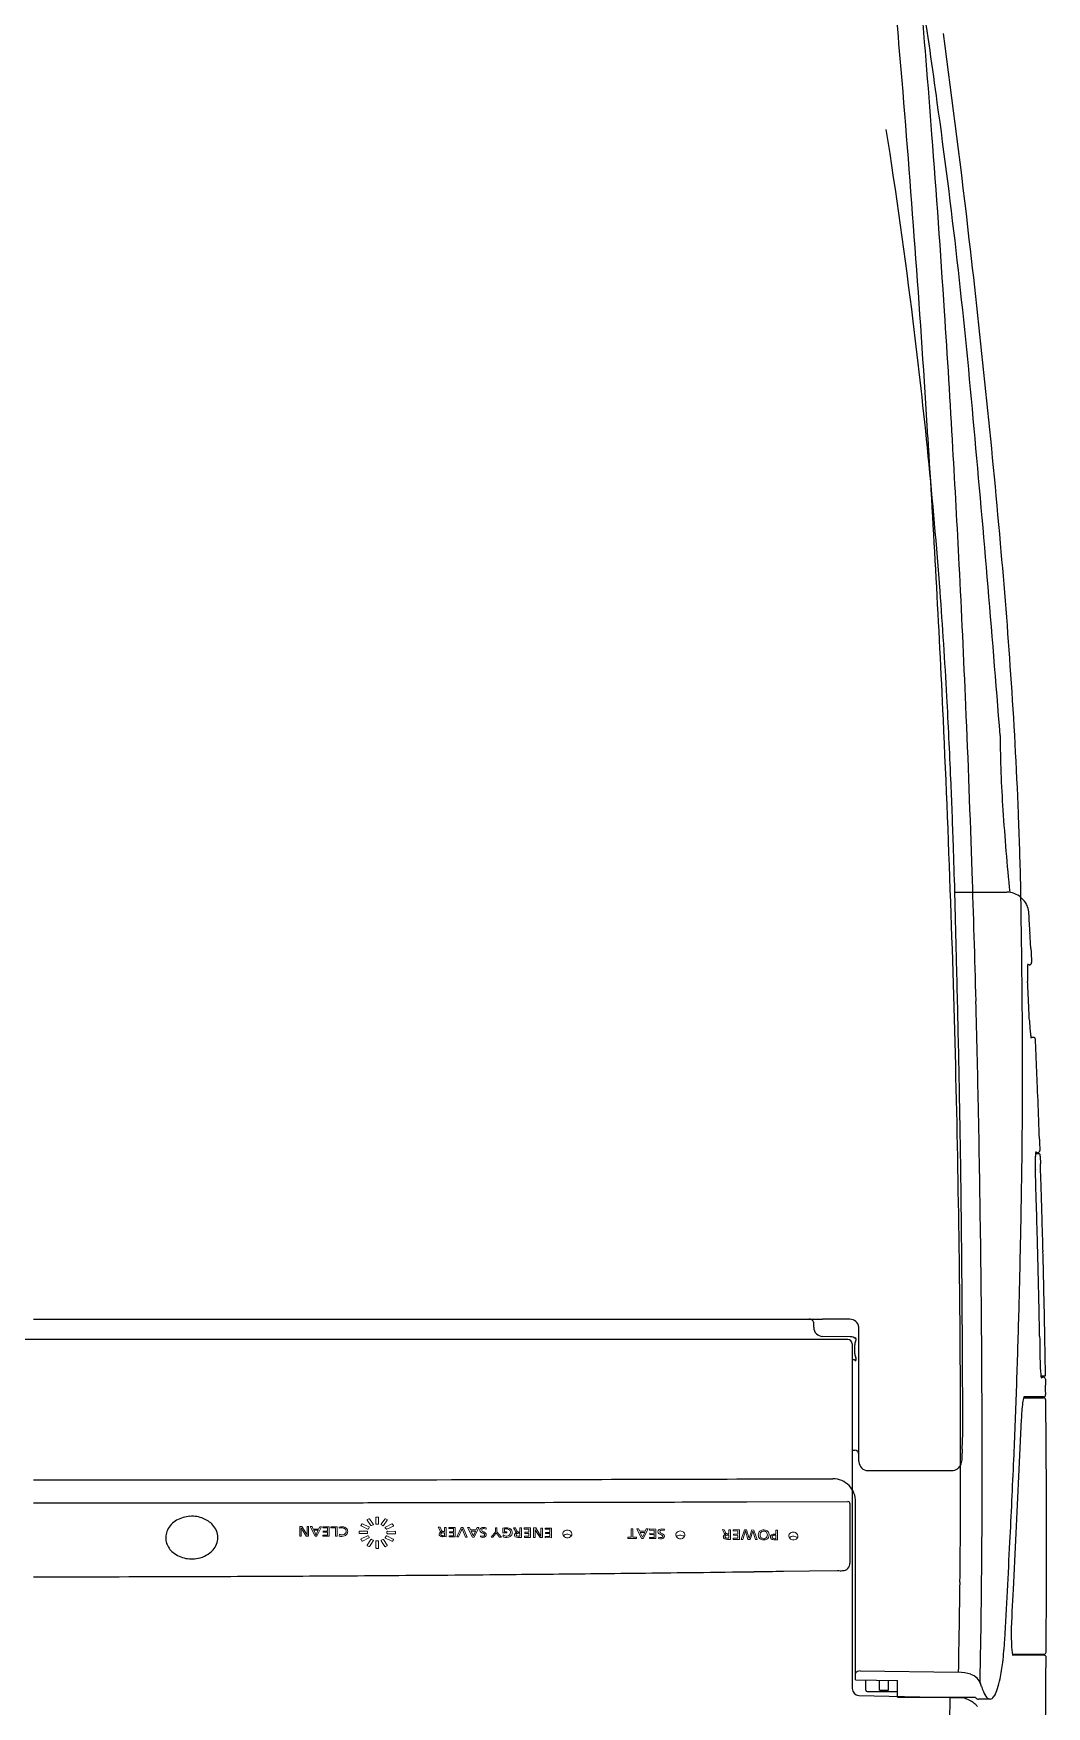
# Model space of a CAD drawing. Header units: centimetres. Extents: x -2363 to 10982, y -15317 to 6533.
# Drawn here: x -511.98 to -489.58, y -1963.13 to -1926.14 of the extents above; entities that cross this region are included whole.
import ezdxf

# ---------------------------------------------------------------- set-up
doc = ezdxf.new("R2010")
doc.units = ezdxf.units.CM
doc.header["$MEASUREMENT"] = 0
doc.layers.add('01_Toilets_Details', color=8, linetype='Continuous')

msp = doc.modelspace()

# ---------------------------------------------------------------- linework, layer by layer
at = {"layer": '01_Toilets_Details'}
for p, q in [((-491.611, -1945.118), (-490.464, -1945.118)), ((-489.964, -1946.731), (-490.002, -1946.731)), ((-489.879, -1948.331), (-489.925, -1948.331)), ((-489.827, -1950.901), (-489.75, -1950.901)), ((-489.782, -1950.881), (-489.825, -1950.881)), ((-489.731, -1950.829), (-489.732, -1950.829)), ((-489.827, -1951.382), (-489.831, -1951.263)), ((-489.726, -1950.957), (-489.72, -1951.125)), ((-489.823, -1951.509), (-489.827, -1951.382)), ((-489.819, -1951.658), (-489.823, -1951.509)), ((-511.98, -1954.559), (-494.752, -1954.559)), ((-493.93, -1954.564), (-494.537, -1954.564)), ((-494.73, -1954.742), (-494.73, -1954.659)), ((-493.928, -1954.949), (-494.532, -1954.943)), ((-493.73, -1954.875), (-493.735, -1954.735)), ((-493.73, -1956.133), (-493.73, -1954.875)), ((-493.98, -1955.009), (-529.981, -1955.009)), ((-493.88, -1955.109), (-493.88, -1956.733)), ((-493.825, -1955.328), (-493.825, -1955.129)), ((-493.829, -1955.46), (-493.88, -1955.46)), ((-489.63, -1955.821), (-489.706, -1955.821)), ((-489.703, -1955.841), (-489.658, -1955.841)), ((-489.608, -1955.89), (-489.608, -1955.89)), ((-493.73, -1957.709), (-493.73, -1956.133)), ((-490.091, -1956.301), (-489.652, -1956.301)), ((-489.653, -1956.281), (-490.085, -1956.281)), ((-489.603, -1956.231), (-489.605, -1956.129)), ((-493.88, -1956.733), (-493.88, -1957.373)), ((-490.143, -1956.779), (-490.196, -1957.888)), ((-493.88, -1957.373), (-493.88, -1958.044)), ((-493.88, -1957.458), (-493.83, -1957.458)), ((-491.447, -1957.617), (-491.45, -1957.524)), ((-493.53, -1957.909), (-491.669, -1957.909)), ((-490.196, -1957.888), (-490.272, -1959.45)), ((-493.88, -1958.044), (-493.88, -1958.329)), ((-511.98, -1958.624), (-505.887, -1958.621)), ((-496.21, -1958.601), (-493.974, -1958.594)), ((-493.929, -1958.637), (-493.929, -1959.954)), ((-493.88, -1958.329), (-493.88, -1962.729)), ((-493.805, -1962.539), (-493.805, -1958.6)), ((-490.272, -1959.45), (-490.324, -1960.537)), ((-495.4, -1960.135), (-494.824, -1960.127)), ((-494.824, -1960.127), (-494.203, -1960.118)), ((-490.342, -1961.971), (-489.642, -1961.971)), ((-489.64, -1961.991), (-490.34, -1961.991)), ((-493.703, -1962.34), (-491.529, -1962.367)), ((-493.805, -1962.539), (-492.88, -1962.549)), ((-493.58, -1962.764), (-493.58, -1962.541)), ((-493.28, -1962.761), (-493.28, -1962.545)), ((-493.08, -1962.761), (-493.08, -1962.547)), ((-492.88, -1962.922), (-492.88, -1962.549)), ((-491.024, -1962.68), (-491.053, -1962.591)), ((-493.734, -1962.879), (-491.712, -1962.925)), ((-493.55, -1962.794), (-492.88, -1962.794)), ((-493.28, -1962.761), (-493.08, -1962.761)), ((-492.88, -1962.922), (-491.159, -1962.922)), ((-491.712, -1963.017), (-491.712, -1962.922)), ((-491.712, -1962.925), (-491.448, -1962.931)), ((-490.832, -1962.961), (-491.086, -1962.961))]:
    msp.add_line(p, q, dxfattribs=at)
at = {"layer": '01_Toilets_Details', "lineweight": 0}
for p, q in [((-504.605, -1959.001), (-504.605, -1958.998)), ((-504.603, -1959.005), (-504.605, -1959.001)), ((-504.522, -1959.122), (-504.603, -1959.005)), ((-504.565, -1958.975), (-504.599, -1958.991)), ((-504.565, -1958.975), (-504.562, -1958.974)), ((-504.468, -1959.096), (-504.549, -1958.979)), ((-504.412, -1959.084), (-504.412, -1958.95)), ((-504.4, -1958.94), (-504.362, -1958.941)), ((-504.362, -1958.941), (-504.358, -1958.941)), ((-504.349, -1958.95), (-504.349, -1959.084)), ((-504.294, -1959.097), (-504.213, -1958.981)), ((-504.24, -1959.123), (-504.159, -1959.007)), ((-504.196, -1958.977), (-504.163, -1958.993)), ((-504.163, -1958.993), (-504.16, -1958.995)), ((-506.047, -1959.148), (-506.094, -1959.148)), ((-506.094, -1959.359), (-506.094, -1959.148)), ((-506.06, -1959.36), (-506.094, -1959.359)), ((-506.061, -1959.179), (-506.062, -1959.179)), ((-506.06, -1959.36), (-506.06, -1959.247)), ((-506.047, -1959.148), (-505.961, -1959.285)), ((-505.952, -1959.36), (-506.035, -1959.226)), ((-505.899, -1959.36), (-505.952, -1959.36)), ((-505.933, -1959.149), (-505.899, -1959.149)), ((-505.933, -1959.275), (-505.933, -1959.149)), ((-505.931, -1959.335), (-505.932, -1959.335)), ((-505.899, -1959.149), (-505.899, -1959.36)), ((-505.821, -1959.149), (-505.861, -1959.149)), ((-505.861, -1959.149), (-505.754, -1959.361)), ((-505.795, -1959.202), (-505.821, -1959.149)), ((-505.676, -1959.203), (-505.795, -1959.202)), ((-505.783, -1959.226), (-505.687, -1959.227)), ((-505.751, -1959.296), (-505.783, -1959.226)), ((-505.718, -1959.361), (-505.754, -1959.361)), ((-505.735, -1959.335), (-505.735, -1959.335)), ((-505.718, -1959.361), (-505.613, -1959.15)), ((-505.718, -1959.296), (-505.687, -1959.227)), ((-505.651, -1959.15), (-505.676, -1959.203)), ((-505.651, -1959.15), (-505.613, -1959.15)), ((-505.584, -1959.176), (-505.584, -1959.15)), ((-505.444, -1959.151), (-505.584, -1959.15)), ((-505.48, -1959.176), (-505.584, -1959.176)), ((-505.581, -1959.362), (-505.581, -1959.336)), ((-505.48, -1959.336), (-505.581, -1959.336)), ((-505.444, -1959.362), (-505.581, -1959.362)), ((-505.574, -1959.272), (-505.574, -1959.246)), ((-505.48, -1959.247), (-505.574, -1959.246)), ((-505.48, -1959.272), (-505.574, -1959.272)), ((-505.48, -1959.247), (-505.48, -1959.176)), ((-505.48, -1959.336), (-505.48, -1959.272)), ((-505.444, -1959.362), (-505.444, -1959.151)), ((-505.404, -1959.151), (-505.265, -1959.152)), ((-505.404, -1959.177), (-505.404, -1959.151)), ((-505.301, -1959.177), (-505.404, -1959.177)), ((-505.301, -1959.363), (-505.301, -1959.177)), ((-505.265, -1959.363), (-505.301, -1959.363)), ((-505.265, -1959.152), (-505.265, -1959.363)), ((-505.219, -1959.185), (-505.221, -1959.157)), ((-505.219, -1959.357), (-505.215, -1959.316)), ((-504.783, -1959.292), (-504.783, -1959.259)), ((-504.771, -1959.248), (-504.609, -1959.249)), ((-504.609, -1959.303), (-504.771, -1959.302)), ((-504.739, -1959.118), (-504.72, -1959.091)), ((-504.734, -1959.132), (-504.738, -1959.13)), ((-504.677, -1959.161), (-504.734, -1959.132)), ((-504.734, -1959.421), (-504.594, -1959.351)), ((-504.564, -1959.154), (-504.703, -1959.087)), ((-504.563, -1959.399), (-504.703, -1959.469)), ((-504.594, -1959.202), (-504.677, -1959.161)), ((-504.597, -1959.26), (-504.597, -1959.293)), ((-504.592, -1959.203), (-504.594, -1959.202)), ((-504.558, -1959.17), (-504.577, -1959.198)), ((-504.577, -1959.355), (-504.558, -1959.384)), ((-504.52, -1959.124), (-504.522, -1959.122)), ((-504.472, -1959.11), (-504.505, -1959.126)), ((-504.47, -1959.108), (-504.472, -1959.11)), ((-504.362, -1959.094), (-504.4, -1959.094)), ((-504.256, -1959.127), (-504.289, -1959.111)), ((-504.254, -1959.128), (-504.256, -1959.127)), ((-504.24, -1959.123), (-504.242, -1959.126)), ((-504.184, -1959.2), (-504.203, -1959.172)), ((-504.203, -1959.386), (-504.184, -1959.357)), ((-504.199, -1959.158), (-504.059, -1959.09)), ((-504.059, -1959.472), (-504.199, -1959.401)), ((-504.086, -1959.165), (-504.168, -1959.204)), ((-504.168, -1959.354), (-504.027, -1959.425)), ((-504.165, -1959.295), (-504.165, -1959.262)), ((-503.991, -1959.253), (-504.153, -1959.252)), ((-503.991, -1959.307), (-504.153, -1959.306)), ((-504.027, -1959.136), (-504.086, -1959.165)), ((-504.059, -1959.09), (-504.055, -1959.089)), ((-504.042, -1959.094), (-504.023, -1959.122)), ((-504.025, -1959.135), (-504.027, -1959.136)), ((-504.023, -1959.132), (-504.025, -1959.135)), ((-504.021, -1959.129), (-504.023, -1959.132)), ((-503.978, -1959.296), (-503.978, -1959.263)), ((-502.99, -1959.241), (-503.031, -1959.164)), ((-502.991, -1959.164), (-503.031, -1959.164)), ((-502.957, -1959.232), (-502.991, -1959.164)), ((-502.955, -1959.271), (-502.955, -1959.27)), ((-502.854, -1959.371), (-502.911, -1959.37)), ((-502.907, -1959.284), (-502.89, -1959.284)), ((-502.907, -1959.35), (-502.89, -1959.35)), ((-502.89, -1959.259), (-502.9, -1959.259)), ((-502.89, -1959.165), (-502.89, -1959.259)), ((-502.854, -1959.165), (-502.89, -1959.165)), ((-502.89, -1959.284), (-502.89, -1959.35)), ((-502.854, -1959.371), (-502.854, -1959.165)), ((-502.795, -1959.165), (-502.795, -1959.191)), ((-502.795, -1959.165), (-502.656, -1959.166)), ((-502.691, -1959.192), (-502.795, -1959.191)), ((-502.792, -1959.351), (-502.691, -1959.352)), ((-502.792, -1959.377), (-502.792, -1959.351)), ((-502.656, -1959.378), (-502.792, -1959.377)), ((-502.785, -1959.262), (-502.691, -1959.262)), ((-502.785, -1959.287), (-502.785, -1959.262)), ((-502.691, -1959.288), (-502.785, -1959.287)), ((-502.691, -1959.262), (-502.691, -1959.192)), ((-502.691, -1959.288), (-502.691, -1959.352)), ((-502.656, -1959.378), (-502.656, -1959.166)), ((-502.619, -1959.378), (-502.525, -1959.167)), ((-502.582, -1959.378), (-502.619, -1959.378)), ((-502.521, -1959.23), (-502.582, -1959.378)), ((-502.483, -1959.168), (-502.525, -1959.167)), ((-502.505, -1959.191), (-502.521, -1959.23)), ((-502.504, -1959.191), (-502.505, -1959.191)), ((-502.504, -1959.191), (-502.488, -1959.231)), ((-502.428, -1959.379), (-502.488, -1959.231)), ((-502.483, -1959.168), (-502.389, -1959.38)), ((-502.428, -1959.379), (-502.389, -1959.38)), ((-502.342, -1959.169), (-502.382, -1959.168)), ((-502.275, -1959.38), (-502.382, -1959.168)), ((-502.317, -1959.222), (-502.342, -1959.169)), ((-502.317, -1959.222), (-502.197, -1959.222)), ((-502.208, -1959.247), (-502.305, -1959.246)), ((-502.272, -1959.316), (-502.305, -1959.246)), ((-502.239, -1959.381), (-502.275, -1959.38)), ((-502.256, -1959.354), (-502.256, -1959.354)), ((-502.239, -1959.381), (-502.134, -1959.17)), ((-502.239, -1959.316), (-502.208, -1959.247)), ((-502.197, -1959.222), (-502.172, -1959.17)), ((-502.172, -1959.17), (-502.134, -1959.17)), ((-502.1, -1959.377), (-502.095, -1959.351)), ((-501.975, -1959.204), (-501.971, -1959.176)), ((-501.768, -1959.261), (-501.865, -1959.383)), ((-501.822, -1959.383), (-501.865, -1959.383)), ((-501.822, -1959.383), (-501.791, -1959.341)), ((-501.733, -1959.173), (-501.768, -1959.172)), ((-501.768, -1959.172), (-501.768, -1959.261)), ((-501.751, -1959.287), (-501.751, -1959.287)), ((-501.733, -1959.261), (-501.733, -1959.173)), ((-501.635, -1959.385), (-501.733, -1959.261)), ((-501.679, -1959.384), (-501.711, -1959.341)), ((-501.679, -1959.384), (-501.635, -1959.385)), ((-501.601, -1959.288), (-501.601, -1959.181)), ((-501.513, -1959.288), (-501.601, -1959.288)), ((-501.599, -1959.377), (-501.595, -1959.33)), ((-501.566, -1959.263), (-501.566, -1959.201)), ((-501.566, -1959.263), (-501.513, -1959.263)), ((-501.513, -1959.288), (-501.513, -1959.263)), ((-501.327, -1959.174), (-501.367, -1959.174)), ((-501.326, -1959.251), (-501.367, -1959.174)), ((-501.292, -1959.242), (-501.327, -1959.174)), ((-501.291, -1959.281), (-501.291, -1959.281)), ((-501.252, -1959.387), (-501.19, -1959.388)), ((-501.226, -1959.295), (-501.243, -1959.295)), ((-501.243, -1959.361), (-501.226, -1959.362)), ((-501.236, -1959.27), (-501.226, -1959.27)), ((-501.226, -1959.175), (-501.226, -1959.27)), ((-501.226, -1959.175), (-501.19, -1959.176)), ((-501.226, -1959.295), (-501.226, -1959.362)), ((-501.19, -1959.388), (-501.19, -1959.176)), ((-501.131, -1959.177), (-501.131, -1959.203)), ((-501.131, -1959.177), (-500.992, -1959.178)), ((-501.027, -1959.204), (-501.131, -1959.203)), ((-501.128, -1959.389), (-501.128, -1959.363)), ((-501.128, -1959.363), (-501.027, -1959.363)), ((-500.992, -1959.39), (-501.128, -1959.389)), ((-501.121, -1959.299), (-501.121, -1959.273)), ((-501.121, -1959.273), (-501.027, -1959.274)), ((-501.027, -1959.299), (-501.121, -1959.299)), ((-501.027, -1959.274), (-501.027, -1959.204)), ((-501.027, -1959.299), (-501.027, -1959.363)), ((-500.992, -1959.39), (-500.992, -1959.178)), ((-500.877, -1959.179), (-500.924, -1959.179)), ((-500.924, -1959.39), (-500.924, -1959.179)), ((-500.89, -1959.39), (-500.924, -1959.39)), ((-500.892, -1959.209), (-500.892, -1959.209)), ((-500.89, -1959.278), (-500.89, -1959.39)), ((-500.791, -1959.316), (-500.877, -1959.179)), ((-500.782, -1959.391), (-500.865, -1959.257)), ((-500.782, -1959.391), (-500.729, -1959.392)), ((-500.763, -1959.18), (-500.729, -1959.18)), ((-500.763, -1959.307), (-500.763, -1959.18)), ((-500.762, -1959.366), (-500.762, -1959.366)), ((-500.729, -1959.18), (-500.729, -1959.392)), ((-500.671, -1959.206), (-500.671, -1959.181)), ((-500.671, -1959.181), (-500.531, -1959.182)), ((-500.566, -1959.207), (-500.671, -1959.206)), ((-500.668, -1959.392), (-500.668, -1959.366)), ((-500.668, -1959.366), (-500.566, -1959.367)), ((-500.531, -1959.393), (-500.668, -1959.392)), ((-500.661, -1959.302), (-500.661, -1959.277)), ((-500.661, -1959.277), (-500.566, -1959.277)), ((-500.566, -1959.303), (-500.661, -1959.302)), ((-500.566, -1959.277), (-500.566, -1959.207)), ((-500.566, -1959.367), (-500.566, -1959.303)), ((-500.531, -1959.182), (-500.531, -1959.393)), ((-498.838, -1959.38), (-498.764, -1959.382)), ((-498.838, -1959.408), (-498.838, -1959.38)), ((-498.651, -1959.409), (-498.838, -1959.408)), ((-498.764, -1959.197), (-498.764, -1959.382)), ((-498.728, -1959.197), (-498.764, -1959.197)), ((-498.728, -1959.382), (-498.728, -1959.197)), ((-498.728, -1959.382), (-498.651, -1959.382)), ((-498.651, -1959.409), (-498.651, -1959.382)), ((-498.602, -1959.198), (-498.642, -1959.198)), ((-498.535, -1959.41), (-498.642, -1959.198)), ((-498.577, -1959.251), (-498.602, -1959.198)), ((-498.577, -1959.251), (-498.457, -1959.252)), ((-498.468, -1959.277), (-498.565, -1959.276)), ((-498.516, -1959.385), (-498.565, -1959.276)), ((-498.499, -1959.411), (-498.535, -1959.41)), ((-498.516, -1959.385), (-498.468, -1959.277)), ((-498.516, -1959.385), (-498.516, -1959.385)), ((-498.394, -1959.2), (-498.499, -1959.411)), ((-498.457, -1959.252), (-498.432, -1959.2)), ((-498.432, -1959.2), (-498.394, -1959.2)), ((-498.365, -1959.2), (-498.225, -1959.202)), ((-498.365, -1959.2), (-498.365, -1959.226)), ((-498.261, -1959.227), (-498.365, -1959.226)), ((-498.362, -1959.386), (-498.261, -1959.387)), ((-498.362, -1959.412), (-498.362, -1959.386)), ((-498.225, -1959.413), (-498.362, -1959.412)), ((-498.355, -1959.297), (-498.261, -1959.298)), ((-498.355, -1959.322), (-498.355, -1959.297)), ((-498.261, -1959.323), (-498.355, -1959.322)), ((-498.261, -1959.298), (-498.261, -1959.227)), ((-498.261, -1959.323), (-498.261, -1959.387)), ((-498.225, -1959.413), (-498.225, -1959.202)), ((-498.162, -1959.41), (-498.157, -1959.383)), ((-498.037, -1959.237), (-498.033, -1959.209)), ((-496.709, -1959.217), (-496.749, -1959.216)), ((-496.708, -1959.293), (-496.749, -1959.216)), ((-496.675, -1959.284), (-496.709, -1959.217)), ((-496.673, -1959.324), (-496.673, -1959.323)), ((-496.634, -1959.43), (-496.572, -1959.43)), ((-496.608, -1959.338), (-496.625, -1959.338)), ((-496.625, -1959.404), (-496.608, -1959.404)), ((-496.618, -1959.312), (-496.608, -1959.312)), ((-496.608, -1959.218), (-496.572, -1959.218)), ((-496.608, -1959.218), (-496.608, -1959.312)), ((-496.608, -1959.338), (-496.608, -1959.404)), ((-496.572, -1959.43), (-496.572, -1959.218)), ((-496.513, -1959.245), (-496.513, -1959.219)), ((-496.513, -1959.219), (-496.374, -1959.22)), ((-496.409, -1959.246), (-496.513, -1959.245)), ((-496.51, -1959.431), (-496.51, -1959.405)), ((-496.51, -1959.405), (-496.409, -1959.406)), ((-496.503, -1959.315), (-496.409, -1959.316)), ((-496.503, -1959.341), (-496.503, -1959.315)), ((-496.409, -1959.342), (-496.503, -1959.341)), ((-496.409, -1959.316), (-496.409, -1959.246)), ((-496.409, -1959.406), (-496.409, -1959.342)), ((-496.374, -1959.22), (-496.374, -1959.433)), ((-496.335, -1959.433), (-496.259, -1959.221)), ((-496.238, -1959.244), (-496.298, -1959.433)), ((-496.214, -1959.222), (-496.259, -1959.221)), ((-496.184, -1959.435), (-496.238, -1959.244)), ((-496.214, -1959.222), (-496.157, -1959.412)), ((-496.157, -1959.412), (-496.102, -1959.223)), ((-496.079, -1959.247), (-496.133, -1959.435)), ((-496.056, -1959.224), (-496.102, -1959.223)), ((-496.02, -1959.436), (-496.079, -1959.247)), ((-496.056, -1959.224), (-495.981, -1959.437)), ((-495.567, -1959.314), (-495.588, -1959.314)), ((-495.584, -1959.339), (-495.567, -1959.34)), ((-495.584, -1959.415), (-495.567, -1959.416)), ((-495.531, -1959.23), (-495.567, -1959.229)), ((-495.567, -1959.314), (-495.567, -1959.229)), ((-495.567, -1959.416), (-495.567, -1959.34)), ((-495.531, -1959.442), (-495.531, -1959.23)), ((-504.72, -1959.465), (-504.739, -1959.436)), ((-504.603, -1959.557), (-504.522, -1959.434)), ((-504.565, -1959.589), (-504.599, -1959.572)), ((-504.506, -1959.521), (-504.549, -1959.586)), ((-504.468, -1959.462), (-504.506, -1959.521)), ((-504.505, -1959.431), (-504.472, -1959.448)), ((-504.412, -1959.619), (-504.415, -1959.472)), ((-504.4, -1959.465), (-504.362, -1959.465)), ((-504.362, -1959.63), (-504.4, -1959.629)), ((-504.349, -1959.476), (-504.349, -1959.619)), ((-504.255, -1959.522), (-504.294, -1959.463)), ((-504.29, -1959.449), (-504.256, -1959.432)), ((-504.213, -1959.587), (-504.255, -1959.522)), ((-504.159, -1959.56), (-504.24, -1959.436)), ((-504.163, -1959.574), (-504.196, -1959.591)), ((-504.056, -1959.473), (-504.059, -1959.472)), ((-504.023, -1959.44), (-504.041, -1959.468)), ((-496.374, -1959.433), (-496.51, -1959.431)), ((-496.298, -1959.433), (-496.335, -1959.433)), ((-496.133, -1959.435), (-496.184, -1959.435)), ((-495.981, -1959.437), (-496.02, -1959.436)), ((-495.531, -1959.442), (-495.588, -1959.441))]:
    msp.add_line(p, q, dxfattribs=at)
at = {"layer": '01_Toilets_Details'}
for centre, radius, start, end in [((-1086.029, -1977.45), 595.379, 4.843734, 5.345583), ((-795.389, -1951.351), 304.141, 4.33412, 4.95116), ((-642.242, -1947.782), 151.583, 7.62858, 8.50628), ((-688.333, -1953.197), 198.323, 6.51549, 7.84263), ((-889.512, -1959.912), 398.084, 3.57929, 4.71683), ((-629.862, -1946.885), 139.197, 5.04067, 7.93911), ((-629.778, -1949.589), 138.307, 7.09829, 8.87193), ((-877.732, -1957.738), 386.732, 3.7753, 4.35574), ((-743.782, -1960.056), 254.193, 5.1115, 6.63329), ((-860.882, -1956.594), 369.843, 3.30032, 3.77026), ((-620.941, -1948.29), 129.378, 4.35507, 7.01103), ((-1020.33, -1983.123), 531.342, 4.47581, 5.2338), ((-874.309, -1958.97), 382.852, 2.64602, 3.58058), ((-870.94, -1957.187), 379.917, 2.91204, 3.3023), ((-622.546, -1949.275), 132.478, 3.88098, 5.13905), ((-873.424, -1957.317), 382.405, 2.44601, 2.91258), ((-622.208, -1948.008), 130.62, 3.1655, 4.18968), ((-603.171, -1947.987), 113.061, 2.33535, 3.8943), ((-677.184, -1950.598), 185.656, 2.46095, 3.02657), ((-856.753, -1958.13), 365.276, 1.96517, 2.64156), ((-877.581, -1957.496), 386.566, 1.90083, 2.44627), ((-464.943, -1941.541), 25.666, 180.2616, 183.9448), ((-651.021, -1949.523), 159.471, 1.95904, 2.47876), ((-423.315, -1938.643), 67.396, 183.96854, 185.51914), ((-584.987, -1947.128), 94.857, 1.32783, 2.26428), ((-717.621, -1951.688), 226.106, 1.66902, 1.93038), ((-885.968, -1957.786), 394.958, 1.4879, 1.90243), ((-1383.504, -1959.137), 893.462, 0.853338, 0.911105), ((-2256.412, -1990.096), 1765.374, 1.408739, 1.460434), ((-490.482, -1945.631), 0.513, 49.7372, 87.9764), ((-490.739, -1945.867), 0.86, 36.8766, 46.833), ((-490.386, -1945.581), 0.407, 20.0002, 34.5747), ((-850.792, -1957.905), 359.311, 1.30481, 1.96185), ((-490.698, -1945.663), 0.729, 5.6037, 17.6006), ((-870.746, -1966.841), 381.365, 3.1284, 3.19419), ((-870.837, -1951.56), 380.739, 0.75174, 0.86225), ((-691.675, -1957.061), 202.027, 3.03402, 3.13046), ((-430.923, -1943.416), 59.081, 182.8646, 183.16609), ((-1084.051, -1961.292), 592.66, 1.223328, 1.411345), ((-735.692, -1949.831), 245.582, 0.58123, 0.76214), ((-487.279, -1946.871), 2.729, 178.7901, 180.4395), ((-489.332, -1946.814), 0.675, 170.7911, 179.9582), ((-489.964, -1946.681), 0.05, 269.7479, 2.9622), ((-486.561, -1946.904), 3.447, 179.8, 181.5803), ((-479.141, -1946.614), 10.872, 182.0289, 182.5531), ((-771.176, -1960.977), 281.515, 2.7422, 2.82577), ((-890.161, -1957.897), 399.152, 1.15575, 1.4883), ((-671.783, -1949.213), 181.67, 0.35599, 0.59078), ((-754.602, -1960.15), 264.921, 2.63753, 2.73498), ((-482.168, -1947.568), 7.803, 182.8705, 183.9515), ((-635.2, -1949.006), 145.087, 359.81228, 0.36393), ((-486.856, -1947.864), 3.106, 184.4689, 187.1049), ((-488.797, -1948.113), 1.15, 186.7281, 191.8341), ((-489.879, -1948.381), 0.05, 2.5654, 90), ((-869.41, -1956.618), 377.968, 0.98619, 1.20961), ((-1675.328, -2000.466), 1186.643, 2.499558, 2.515769), ((-719.496, -1958.727), 229.9, 2.31982, 2.49608), ((-737.389, -1959.441), 247.807, 2.12455, 2.3173), ((-848.349, -1957.87), 356.868, 0.66397, 1.30817), ((-669.057, -1948.821), 178.945, 359.24841, 359.78855), ((-886.417, -1956.898), 394.978, 0.73728, 0.98436), ((-903.161, -1958.172), 412.155, 0.76528, 1.15746), ((-731.027, -1959.211), 241.441, 2.04815, 2.1261), ((-488.529, -1951.014), 1.304, 175.4747, 177.7763), ((-489.323, -1950.953), 0.507, 169.0399, 175.1764), ((-489.781, -1950.831), 0.05, 269.8119, 1.9901), ((-489.75, -1950.922), 0.0205, 28.3495, 89.6102), ((-466.102, -1949.863), 23.649, 181.7435, 182.3428), ((-489.758, -1950.926), 0.0299, 5.5582, 27.6908), ((-735.758, -1947.849), 245.652, 358.80516, 359.22574), ((-487.148, -1951.11), 2.686, 178.7597, 180.8466), ((-480.904, -1950.989), 8.931, 181.0327, 181.7594), ((-487.221, -1951.068), 2.612, 177.6965, 179.6477), ((-490.031, -1950.962), 0.305, 4.2068, 7.3853), ((-489.986, -1950.963), 0.26, 1.3382, 5.1653), ((-735.282, -1959.383), 245.7, 1.87052, 1.9259), ((-1207.325, -1973.512), 717.838, 1.725886, 1.744594), ((-735.087, -1959.376), 245.506, 1.78388, 1.87053), ((-920.071, -1957.345), 428.634, 0.55951, 0.73911), ((-987.974, -1966.916), 498.389, 1.69805, 1.72736), ((-734.883, -1959.37), 245.302, 1.70871, 1.78389), ((-857.066, -1963.049), 367.424, 1.65241, 1.7002), ((-734.645, -1959.363), 245.064, 1.60518, 1.70873), ((-899.317, -1958.101), 408.311, 0.28024, 0.76256), ((-777.93, -1960.776), 288.255, 1.5947, 1.65446), ((-733.958, -1959.557), 244.266, 1.54266, 1.59585), ((-734.33, -1959.354), 244.749, 1.47174, 1.6052), ((-720.685, -1948.202), 230.575, 358.41764, 358.81477), ((-702.338, -1958.711), 212.635, 1.47507, 1.54418), ((-733.956, -1959.345), 244.374, 1.31718, 1.47178), ((-948.269, -1957.631), 456.834, 0.41728, 0.56088), ((-684.765, -1958.259), 195.056, 1.37824, 1.47524), ((-840.874, -1957.748), 349.392, 0.39847, 0.65807), ((-707.972, -1958.803), 218.269, 1.21351, 1.37435), ((-733.528, -1959.335), 243.946, 1.14066, 1.31723), ((-753.005, -1959.729), 263.312, 1.04265, 1.20764), ((-494.83, -1954.659), 0.1, 359.6688, 89.9996), ((-494.48, -1947.369), 7.195, 267.8278, 269.5456), ((-493.929, -1954.76), 0.196, 7.2766, 90.3432), ((-977.511, -1957.856), 486.076, 0.31672, 0.41871), ((-691.639, -1949.035), 201.517, 357.97936, 358.42631), ((-733.15, -1959.328), 243.568, 1.00668, 1.14069), ((-494.529, -1954.742), 0.201, 180.1196, 269.1708), ((-493.93, -1955.149), 0.2, 47.2156, 89.3352), ((-493.871, -1955.008), 0.0784, 341.9385, 31.8148), ((-345.942, -1952.713), 143.812, 180.88653, 181.10968), ((-493.98, -1955.109), 0.1, 0.1938, 89.848), ((-493.672, -1955.129), 0.153, 150.8206, 179.8603), ((-493.675, -1955.329), 0.15, 179.5948, 215.8499), ((-494.022, -1954.955), 0.238, 335.165, 340.9481), ((-840.896, -1957.756), 349.413, 359.94617, 0.39981), ((-962.718, -1957.781), 471.283, 0.18337, 0.31752), ((-732.891, -1959.323), 243.309, 0.91927, 1.00669), ((-493.831, -1955.356), 0.104, 270.871, 291.6154), ((-493.85, -1955.444), 0.0594, 308.8086, 27.2166), ((-486.582, -1955.464), 3.145, 180.6301, 185.8536), ((-762.961, -1959.79), 273.383, 0.84437, 0.91586), ((-489.199, -1955.742), 0.514, 184.7005, 193.6502), ((-489.658, -1955.891), 0.05, 0.8039, 89.8204), ((-489.63, -1955.801), 0.0204, 269.7962, 348.6373), ((-489.682, -1955.788), 0.0739, 346.7113, 2.843), ((-490.043, -1955.771), 0.435, 358.2232, 1.2893), ((-398.858, -1954.786), 90.757, 180.69721, 180.77909), ((-689.495, -1958.744), 199.907, 0.74946, 0.7808), ((-928.287, -1957.655), 436.852, 0.09798, 0.18132), ((-814.295, -1957.95), 323.289, 359.81101, 0.32714), ((-678.52, -1949.491), 188.391, 357.51249, 357.9775), ((-484.538, -1957.042), 5.611, 173.5474, 177.3219), ((-489.193, -1956.545), 0.93, 163.5482, 171.7356), ((-489.653, -1956.231), 0.0499, 269.9816, 0.8795), ((-489.652, -1956.351), 0.05, 0.7089, 89.8637), ((-739.995, -1959.4), 250.412, 0.63807, 0.6978), ((-735.417, -1959.35), 245.834, 0.55956, 0.6383), ((-512.399, -1956.848), 20.964, 359.0041, 359.8361), ((-732.266, -1959.32), 242.682, 0.48851, 0.55968), ((-493.83, -1957.558), 0.1, 0, 89.6042), ((-490.299, -1957.489), 1.151, 177.3325, 181.7589), ((-496.952, -1957.075), 5.515, 356.249, 358.5627), ((-730.078, -1959.302), 240.494, 0.35073, 0.48867), ((-493.53, -1957.709), 0.2, 180.1251, 270.0585), ((-491.655, -1957.785), 0.124, 263.41, 274.8455), ((-491.678, -1957.693), 0.218, 278.8752, 313.2222), ((-491.686, -1957.688), 0.228, 313.7246, 349.7376), ((-491.988, -1957.604), 0.541, 346.729, 358.6204), ((-783.435, -1944.737), 293.413, 357.11714, 357.47423), ((-731.553, -1959.309), 241.969, 0.17241, 0.35033), ((-512, 3724.172), 5682.289, 270.000201, 270.057428), ((-511.993, 3757.492), 5715.61, 270.057025, 270.10904), ((-520.502, 7011.887), 8970.015, 270.1238253, 270.1673285), ((-494.309, -1958.594), 0.504, 359.2771, 89.5591), ((-717.824, -1957.863), 226.341, 359.364, 359.94397), ((-511.861, 3243.452), 5202.076, 270.065795, 270.083358), ((-511.978, 3328.246), 5286.87, 270.083298, 270.110022), ((-511.91, 3295.016), 5253.64, 270.109974, 270.143364), ((-514.618, 4315.966), 6274.593, 270.1447607, 270.1680863), ((-493.974, -1958.639), 0.045, 1.8745, 89.7219), ((-777.635, -1959.378), 288.051, 359.97235, 0.15849), ((-508.582, -1959.432), 0.484, 118.8158, 154.6119), ((-508.483, -1959.595), 0.675, 93.2874, 119.5539), ((-508.478, -1959.596), 0.676, 68.1256, 93.6857), ((-508.417, -1959.472), 0.538, 41.7661, 69.2213), ((-785.219, -1957.319), 294.216, 359.22653, 359.66941), ((-508.668, -1959.393), 0.389, 154.3733, 194.0778), ((-508.315, -1959.396), 0.412, 0.3535, 43.3247), ((-508.325, -1959.384), 0.422, 318.8293, 358.7238), ((-508.636, -1959.384), 0.423, 194.2798, 227.896), ((-508.503, -1959.243), 0.617, 227.5305, 256.1766), ((-508.463, -1959.238), 0.622, 281.3509, 317.0902), ((-1378.468, -1914.166), 889.231, 356.93894, 357.078079), ((-889.315, -1959.328), 399.731, 359.86907, 359.97294), ((-508.48, -1959.167), 0.696, 255.8662, 281.5715), ((-511.812, -816.354), 1143.899, 270.669347, 270.725396), ((-511.527, -841.083), 1119.169, 270.726831, 270.792377), ((-521.078, -139.894), 1820.422, 270.787768, 270.808233), ((-494.13, -1959.539), 0.584, 262.7717, 273.491), ((-494.095, -1959.956), 0.166, 270.4298, 0.4875), ((-512.554, -706.884), 1253.374, 270.026227, 270.180265), ((-512.83, -738.505), 1221.754, 270.197853, 270.304751), ((-513.104, -670.084), 1290.176, 270.30076, 270.40847), ((-512.067, -822.228), 1138.028, 270.410873, 270.535762), ((-513.031, -718.455), 1241.805, 270.535472, 270.622192), ((-513.86, -640.176), 1320.089, 270.621297, 270.668915), ((-742.743, -1957.27), 251.266, 358.83771, 359.29189), ((-463.129, -1962.198), 27.246, 176.5049, 178.5587), ((-895.006, -1959.309), 405.422, 359.70497, 359.8682), ((-694.406, -1958.189), 203.4, 358.92335, 359.12644), ((-485.738, -1961.498), 4.628, 180.1822, 186.1206), ((-892.276, -1959.327), 402.692, 359.63082, 359.70549), ((-696.469, -1958.15), 205.463, 358.86746, 358.92325), ((-503.284, -1960.761), 12.809, 353.7717, 356.015), ((-489.642, -1961.921), 0.05, 270.1131, 359.6381), ((-489.639, -1962.038), 0.0465, 355.2632, 90.419), ((-493.761, -1962.4), 0.0441, 136.7953, 174.8424), ((-493.731, -1962.436), 0.0914, 113.4223, 133.1754), ((-493.706, -1962.502), 0.162, 88.9353, 112.1936), ((-491.56, -1963.324), 0.958, 71.711, 88.1484), ((-699.213, -1958.088), 208.208, 358.76077, 358.86536), ((-495.548, -1961.53), 5.036, 348.7215, 352.9212), ((-1691.638, -1952.534), 1202.082, 359.512459, 359.54682), ((-493.73, -1962.729), 0.15, 179.9852, 268.7539), ((-491.413, -1962.84), 0.452, 48.5839, 70.1014), ((-491.485, -1962.799), 0.476, 21.7863, 38.748), ((-489.213, -1962.052), 1.917, 199.1071, 202.7627), ((-491.511, -1962.454), 0.889, 331.4283, 341.8989), ((-492.86, -1962.044), 2.299, 342.6513, 348.1977), ((-493.55, -1962.764), 0.03, 180, 270), ((-1021.138, -1947.448), 529.655, 358.11229, 358.31558), ((-491.451, -1963.03), 0.0984, 73.6488, 88.7129), ((-492.789, -1966.897), 4.19, 70.2696, 70.978), ((-491.642, -1963.718), 0.811, 65.8785, 70.7402), ((-491.533, -1963.473), 0.543, 59.0677, 65.7915), ((-491.791, -1963.886), 1.03, 55.4172, 58.5346), ((-491.497, -1963.461), 0.513, 51.3539, 55.5547), ((-491.994, -1963.997), 1.243, 46.7322, 48.9099), ((-490.628, -1962.413), 0.736, 223.7682, 225.5138), ((-491.049, -1962.844), 0.133, 224.842, 235.0852), ((-491.442, -1963.421), 0.445, 41.3076, 47.5443), ((-491.096, -1962.915), 0.0477, 232.094, 258.2896), ((-491.098, -1962.915), 0.0473, 260.3367, 284.432), ((-490.522, -1962.615), 0.492, 201.2803, 212.5241), ((-490.773, -1962.79), 0.187, 208.6507, 236.2349), ((-490.832, -1962.881), 0.079, 235.3958, 305.1), ((-490.896, -1962.794), 0.187, 306.0132, 333.08), ((-869.309, -1959.641), 379.723, 359.15393, 359.52908)]:
    msp.add_arc(centre, radius, start, end, dxfattribs=at)
at = {"layer": '01_Toilets_Details', "lineweight": 0}
for centre, radius, start, end in [((-504.595, -1959), 0.0101, 112.6395, 166.9741), ((-504.559, -1958.988), 0.0137, 39.1452, 99.654), ((-504.403, -1958.95), 0.00903, 121.3985, 178.9864), ((-504.4, -1958.954), 0.0136, 88.4597, 123.8096), ((-504.36, -1958.951), 0.0103, 3.8897, 78.8732), ((-504.202, -1958.99), 0.0136, 63.1389, 140.9061), ((-504.166, -1959.002), 0.00869, 324.5169, 48.4741), ((-507.404, -1959.255), 1.344, 1.9874, 3.2795), ((-504.702, -1958.453), 1.541, 208.0849, 208.9349), ((-507.989, -1959.265), 1.929, 0.5355, 1.6781), ((-505.378, -1958.821), 0.771, 209.3271, 211.6532), ((-507.519, -1960.24), 1.828, 30.7543, 31.5036), ((-506.504, -1959.628), 0.643, 27.0892, 30.1066), ((-504.767, -1959.27), 1.166, 180.2466, 183.1859), ((-506.284, -1959.542), 0.587, 20.6165, 24.7275), ((-505.036, -1959.605), 0.749, 155.6462, 158.8546), ((-505.172, -1959.321), 0.171, 88.2147, 106.7363), ((-505.168, -1959.328), 0.151, 89.3796, 109.561), ((-505.166, -1959.196), 0.17, 251.7513, 270.7235), ((-505.158, -1959.218), 0.114, 239.934, 266.9347), ((-505.17, -1959.375), 0.225, 76.7079, 89.2064), ((-505.168, -1959.393), 0.216, 80.6348, 89.4874), ((-505.161, -1959.196), 0.135, 268.8003, 290.931), ((-505.169, -1959.162), 0.203, 271.3589, 288.7472), ((-505.154, -1959.275), 0.0972, 54.4662, 77.5196), ((-505.142, -1959.268), 0.115, 48.4019, 77.9169), ((-505.146, -1959.248), 0.081, 293.8299, 324.4286), ((-505.151, -1959.237), 0.127, 291.8227, 317.5561), ((-505.143, -1959.258), 0.0777, 25.3041, 53.9961), ((-505.152, -1959.248), 0.0866, 326.7847, 355.3489), ((-505.156, -1959.261), 0.0904, 4.0076, 23.4211), ((-505.127, -1959.253), 0.0929, 20.8346, 48.8998), ((-505.128, -1959.26), 0.0951, 318.7512, 0.5689), ((-505.204, -1959.268), 0.171, 2.9808, 16.4168), ((-504.772, -1959.26), 0.0113, 85.1825, 175.767), ((-504.772, -1959.291), 0.0113, 183.0003, 275.0763), ((-504.731, -1959.124), 0.00912, 145.2431, 227.3602), ((-504.73, -1959.43), 0.0101, 113.6407, 212.0349), ((-504.709, -1959.099), 0.0139, 64.2668, 140.4905), ((-504.608, -1959.261), 0.0116, 5.0613, 93.1472), ((-504.608, -1959.292), 0.0118, 267.575, 353.8205), ((-504.588, -1959.363), 0.0129, 34.9259, 118.3638), ((-504.588, -1959.187), 0.0159, 256.8725, 285.7409), ((-504.587, -1959.191), 0.0119, 286.947, 325.1257), ((-504.576, -1959.173), 0.022, 36.58, 57.0182), ((-504.567, -1959.39), 0.0104, 295.4505, 30.4861), ((-504.566, -1959.165), 0.00897, 324.7823, 36.4014), ((-504.512, -1959.441), 0.012, 98.4411, 144.6413), ((-504.511, -1959.113), 0.0139, 229.6455, 295.7463), ((-504.511, -1959.442), 0.013, 63.118, 102.7752), ((-504.475, -1959.101), 0.00918, 303.8793, 34.3158), ((-504.402, -1959.083), 0.00999, 182.3911, 237.7276), ((-504.4, -1959.08), 0.0138, 236.9245, 270.2816), ((-504.361, -1959.081), 0.0129, 268.938, 308.6698), ((-504.359, -1959.084), 0.0095, 305.4521, 357.4847), ((-504.286, -1959.102), 0.00938, 145.7497, 249.5536), ((-504.25, -1959.114), 0.0141, 254.8649, 304.4481), ((-504.195, -1959.167), 0.00999, 158.6073, 211.5674), ((-504.195, -1959.392), 0.0103, 149.0135, 245.079), ((-504.194, -1959.168), 0.0114, 116.0841, 154.1613), ((-504.174, -1959.192), 0.0134, 217.1151, 296.5997), ((-504.174, -1959.365), 0.0129, 61.1245, 144.41), ((-504.154, -1959.263), 0.0114, 85.7758, 175.2999), ((-504.153, -1959.294), 0.0119, 186.1022, 271.9626), ((-504.052, -1959.101), 0.0125, 35.1652, 102.4588), ((-504.031, -1959.434), 0.0101, 327.5982, 66.633), ((-504.032, -1959.128), 0.0104, 353.2816, 32.101), ((-503.99, -1959.269), 0.0163, 71.1821, 93.9103), ((-503.991, -1959.294), 0.013, 269.1957, 306.811), ((-503.987, -1959.261), 0.00804, 21.4551, 72.1051), ((-503.989, -1959.296), 0.0107, 306.6835, 356.6055), ((-503.999, -1959.264), 0.0204, 2.1743, 16.5898), ((-502.927, -1959.326), 0.0842, 165.3007, 175.9747), ((-502.905, -1959.306), 0.108, 187.5357, 195.657), ((-502.975, -1959.316), 0.036, 132.9737, 161.5447), ((-502.968, -1959.321), 0.0421, 198.6134, 220.7744), ((-502.962, -1959.316), 0.0502, 220.6036, 251.9149), ((-502.958, -1959.331), 0.0585, 103.7533, 134.2633), ((-502.858, -1959.162), 0.154, 210.9613, 216.4584), ((-502.944, -1959.224), 0.0473, 218.117, 235.2123), ((-502.937, -1959.247), 0.124, 251.0879, 267.1713), ((-502.942, -1959.319), 0.0327, 149.6195, 178.068), ((-502.946, -1959.319), 0.0293, 177.9197, 202.28), ((-502.949, -1959.32), 0.0254, 203.0533, 252.2744), ((-502.936, -1959.391), 0.122, 98.9732, 106.9903), ((-502.942, -1959.22), 0.0515, 235.4136, 254.8555), ((-502.947, -1959.319), 0.0287, 113.9143, 144.957), ((-502.93, -1959.349), 0.0636, 94.09, 116.5703), ((-502.887, -1959.196), 0.0785, 207.1005, 221.5844), ((-502.929, -1959.271), 0.0784, 249.1289, 264.2709), ((-502.921, -1959.222), 0.0353, 227.1124, 264.5353), ((-502.926, -1959.082), 0.289, 266.5935, 272.9682), ((-502.91, -1959.107), 0.244, 263.5592, 270.649), ((-502.91, -1959.475), 0.19, 88.9607, 97.342), ((-502.899, -1959.057), 0.202, 262.7549, 269.6422), ((-502.78, -1959.551), 0.56, 20.5267, 24.8353), ((-501.366, -1959.706), 0.956, 155.9476, 158.457), ((-502.059, -1959.228), 0.0534, 136.6728, 180.5441), ((-502.061, -1959.229), 0.051, 179.5719, 214.7981), ((-502.049, -1959.219), 0.0668, 215.7505, 244.6128), ((-502.046, -1959.206), 0.18, 252.51, 269.3993), ((-502.041, -1959.249), 0.0806, 106.3717, 134.7228), ((-502.044, -1959.217), 0.143, 248.8824, 267.6794), ((-501.986, -1959.114), 0.189, 241.0791, 249.7183), ((-502.044, -1959.222), 0.0259, 119.2375, 178.634), ((-502.04, -1959.226), 0.0304, 172.4965, 225.7768), ((-502.021, -1959.359), 0.192, 92.1379, 102.7919), ((-501.936, -1959.089), 0.202, 231.7219, 242.7989), ((-502.031, -1959.242), 0.0501, 84.3428, 121.3368), ((-502.164, -1959.576), 0.306, 63.2634, 68.3965), ((-502.052, -1959.269), 0.091, 271.7235, 286.8106), ((-502.05, -1959.247), 0.139, 271.1086, 288.9616), ((-502.031, -1959.363), 0.196, 72.2392, 89.3084), ((-502.085, -1959.427), 0.169, 57.9513, 70.3685), ((-502.057, -1959.36), 0.0646, 42.5462, 61.6163), ((-502.03, -1959.326), 0.133, 65.7305, 88.43), ((-502.036, -1959.325), 0.0334, 288.0027, 321.78), ((-502.028, -1959.33), 0.0234, 357.3054, 37.1576), ((-502.029, -1959.331), 0.0238, 322.4256, 358.9056), ((-502.032, -1959.315), 0.0684, 292.9179, 321.5495), ((-502.021, -1959.331), 0.0532, 29.6646, 61.557), ((-502.017, -1959.329), 0.0481, 323.9281, 1.0776), ((-502.02, -1959.328), 0.0506, 359.3641, 27.0235), ((-503.598, -1957.985), 2.26, 323.134, 324.8214), ((-497.59, -1956.308), 5.118, 215.6033, 216.3557), ((-501.527, -1959.482), 0.31, 90.3143, 103.8773), ((-501.502, -1959.076), 0.316, 252.1828, 258.3665), ((-501.485, -1959.185), 0.182, 232.8933, 242.6925), ((-501.5, -1959.2), 0.162, 245.1524, 256.916), ((-501.531, -1959.423), 0.225, 89.5703, 98.941), ((-501.531, -1959.146), 0.242, 261.7053, 270.0505), ((-501.531, -1959.21), 0.148, 267.6942, 283.6631), ((-501.549, -1958.935), 0.453, 272.3218, 276.7178), ((-501.546, -1959.484), 0.312, 76.3669, 86.7789), ((-501.526, -1959.307), 0.109, 62.7087, 91.7999), ((-501.515, -1959.271), 0.0853, 283.1084, 314.7259), ((-501.516, -1959.245), 0.141, 278.0399, 293.4683), ((-501.514, -1959.285), 0.0837, 32.5387, 62.4763), ((-501.505, -1959.292), 0.116, 47.8542, 73.8792), ((-501.511, -1959.256), 0.129, 293.4644, 310.9923), ((-501.515, -1959.275), 0.0819, 316.7935, 356.2081), ((-501.511, -1959.279), 0.0778, 358.8488, 30.3271), ((-501.494, -1959.28), 0.0999, 23.5874, 47.9724), ((-501.493, -1959.279), 0.1, 311.6677, 331.4961), ((-501.49, -1959.283), 0.0952, 332.5799, 0.2794), ((-501.504, -1959.282), 0.11, 359.6072, 22.0987), ((-501.283, -1959.334), 0.0644, 160.9113, 177.1948), ((-501.271, -1959.327), 0.0759, 182.4371, 199.0561), ((-501.305, -1959.33), 0.0425, 129.8179, 155.4995), ((-501.303, -1959.334), 0.0441, 203.6894, 240.109), ((-501.293, -1959.345), 0.0615, 108.7769, 129.4482), ((-501.229, -1959.194), 0.112, 210.5885, 221.4975), ((-501.275, -1959.284), 0.102, 240.9117, 259.9686), ((-501.279, -1959.234), 0.0488, 225.5272, 255.1512), ((-501.275, -1959.394), 0.114, 98.4752, 109.6677), ((-501.283, -1959.329), 0.0283, 131.5541, 179.3599), ((-501.286, -1959.33), 0.0254, 175.5649, 226.2125), ((-501.27, -1959.305), 0.0546, 233.1138, 258.6235), ((-501.272, -1959.344), 0.0465, 92.4871, 129.0229), ((-501.24, -1959.016), 0.372, 261.8424, 268.2334), ((-501.202, -1959.196), 0.102, 207.2013, 215.8006), ((-501.258, -1959.233), 0.0346, 219.2472, 244.67), ((-501.239, -1959.066), 0.295, 261.8669, 269.3265), ((-501.248, -1959.469), 0.174, 88.3063, 98.654), ((-501.252, -1959.219), 0.0498, 246.0022, 266.4744), ((-501.233, -1959.011), 0.259, 264.9818, 269.1661), ((-502.315, -1959.282), 1.425, 0.1413, 2.9097), ((-500.118, -1958.802), 0.874, 207.7974, 211.357), ((-501.504, -1959.755), 0.837, 27.6566, 31.6091), ((-499.667, -1959.304), 1.096, 180.1573, 183.2792), ((-500.201, -1959.308), 0.0767, 167.6452, 203.308), ((-500.199, -1959.309), 0.0783, 131.3514, 167.115), ((-500.186, -1959.3), 0.0936, 204.5014, 235.073), ((-500.2, -1959.405), 0.0848, 107.4729, 140.0739), ((-500.186, -1959.321), 0.0957, 100.2292, 132.5327), ((-500.177, -1959.284), 0.112, 235.6266, 261.5051), ((-500.178, -1959.454), 0.139, 84.7614, 109.7852), ((-500.178, -1959.341), 0.117, 79.3702, 102.4449), ((-500.176, -1959.285), 0.111, 261.0274, 293.0786), ((-500.182, -1959.472), 0.156, 67.3695, 83.876), ((-500.177, -1959.331), 0.107, 47.6556, 79.1361), ((-500.167, -1959.302), 0.0925, 292.1953, 319.9608), ((-500.149, -1959.398), 0.0752, 37.8113, 69.2855), ((-500.162, -1959.314), 0.0849, 6.4479, 47.189), ((-500.154, -1959.311), 0.0761, 318.9225, 4.7852), ((-498.116, -1959.263), 0.0579, 122.2863, 178.6136), ((-498.122, -1959.262), 0.0519, 179.1745, 240.4904), ((-498.104, -1959.22), 0.199, 253.1467, 268.4284), ((-498.105, -1959.25), 0.143, 248.7182, 267.5286), ((-498.068, -1959.19), 0.142, 235.7148, 251.235), ((-498.093, -1959.309), 0.11, 88.6477, 119.6563), ((-498.106, -1959.254), 0.0255, 126.8184, 178.986), ((-498.104, -1959.259), 0.0287, 170.166, 220.3999), ((-498.007, -1959.143), 0.179, 228.7182, 242.2454), ((-498.093, -1959.271), 0.0468, 82.8841, 127.0243), ((-498.151, -1959.439), 0.121, 53.0562, 71.8474), ((-498.108, -1959.34), 0.0526, 265.9494, 299.5699), ((-498.114, -1959.248), 0.17, 271.5581, 283.2078), ((-498.134, -1959.434), 0.139, 54.5643, 71.9828), ((-498.091, -1959.381), 0.182, 71.362, 89.7962), ((-498.094, -1959.368), 0.143, 66.3305, 87.4202), ((-498.092, -1959.364), 0.0242, 294.339, 359.2191), ((-498.093, -1959.363), 0.0256, 357.973, 55.1969), ((-498.097, -1959.341), 0.0759, 286.442, 309.2159), ((-498.079, -1959.361), 0.0484, 359.6462, 57.0723), ((-498.081, -1959.361), 0.0504, 310.1042, 0.0148), ((-497.702, -1959.329), 0.0767, 167.6452, 203.308), ((-497.701, -1959.33), 0.0783, 131.3514, 167.115), ((-497.688, -1959.32), 0.0936, 204.5014, 235.073), ((-497.701, -1959.426), 0.0848, 107.4729, 140.0739), ((-497.688, -1959.342), 0.0957, 100.2292, 132.5327), ((-497.678, -1959.305), 0.112, 235.6266, 261.5051), ((-497.68, -1959.475), 0.139, 84.7614, 109.7852), ((-497.68, -1959.362), 0.117, 79.3702, 102.4449), ((-497.677, -1959.306), 0.111, 261.0274, 293.0786), ((-497.684, -1959.493), 0.156, 67.3695, 83.876), ((-497.678, -1959.352), 0.107, 47.6556, 79.1361), ((-497.669, -1959.322), 0.0925, 292.1953, 319.9608), ((-497.65, -1959.419), 0.0752, 37.8113, 69.2855), ((-497.664, -1959.335), 0.0849, 6.4479, 47.189), ((-497.655, -1959.332), 0.0761, 318.9225, 4.7852), ((-496.665, -1959.376), 0.0644, 160.9113, 177.1948), ((-496.653, -1959.369), 0.0759, 182.4371, 199.0561), ((-496.687, -1959.372), 0.0425, 129.8179, 155.4995), ((-496.685, -1959.377), 0.0441, 203.6894, 240.109), ((-496.675, -1959.387), 0.0615, 108.7769, 129.4482), ((-496.611, -1959.237), 0.112, 210.5885, 221.4975), ((-496.657, -1959.326), 0.102, 240.9117, 259.9686), ((-496.661, -1959.276), 0.0488, 225.5272, 255.1512), ((-496.657, -1959.436), 0.114, 98.4752, 109.6677), ((-496.665, -1959.371), 0.0283, 131.5541, 179.3599), ((-496.668, -1959.373), 0.0254, 175.5649, 226.2125), ((-496.652, -1959.347), 0.0546, 233.1138, 258.6235), ((-496.654, -1959.386), 0.0465, 92.4871, 129.0229), ((-496.584, -1959.238), 0.102, 207.2013, 215.8006), ((-496.622, -1959.058), 0.372, 261.8424, 268.2334), ((-496.64, -1959.276), 0.0346, 219.2472, 244.67), ((-496.621, -1959.108), 0.295, 261.8669, 269.3265), ((-496.63, -1959.511), 0.174, 88.3063, 98.654), ((-496.634, -1959.261), 0.0498, 246.0022, 266.4744), ((-496.615, -1959.053), 0.259, 264.9818, 269.1661), ((-495.768, -1959.345), 0.189, 159.5417, 176.1362), ((-495.847, -1959.334), 0.11, 179.1263, 227.5052), ((-495.86, -1959.321), 0.0944, 110.8919, 153.6173), ((-495.845, -1959.324), 0.118, 230.0561, 270.6875), ((-495.837, -1959.327), 0.0813, 355.3914, 182.8609), ((-495.837, -1959.337), 0.0812, 175.9876, 2.2648), ((-495.839, -1959.381), 0.159, 80.6683, 110.3695), ((-495.837, -1959.294), 0.149, 267.5358, 296.9205), ((-495.826, -1959.335), 0.111, 44.046, 83.4131), ((-495.822, -1959.337), 0.104, 300.0308, 2.004), ((-495.82, -1959.328), 0.102, 357.216, 43.535), ((-495.62, -1959.376), 0.0674, 160.8845, 180.2678), ((-495.589, -1959.374), 0.0981, 181.4749, 193.7203), ((-495.637, -1959.383), 0.0497, 196.2026, 231.1479), ((-495.635, -1959.373), 0.0518, 126.2827, 158.7809), ((-495.618, -1959.354), 0.084, 233.507, 257.8545), ((-495.613, -1959.411), 0.0958, 99.4946, 123.2616), ((-495.622, -1959.372), 0.0289, 155.2146, 173.014), ((-495.577, -1959.379), 0.074, 171.6335, 177.7046), ((-495.577, -1959.374), 0.074, 182.2954, 188.3665), ((-495.622, -1959.381), 0.0289, 186.986, 204.7854), ((-495.622, -1959.373), 0.0288, 119.6572, 153.9886), ((-495.622, -1959.38), 0.0288, 206.0114, 240.3428), ((-495.611, -1959.394), 0.0528, 96.8166, 119.3588), ((-495.609, -1959.359), 0.0544, 238.958, 254.3162), ((-495.582, -1959.666), 0.352, 90.879, 97.6289), ((-495.598, -1959.32), 0.0947, 254.2807, 261.8045), ((-495.592, -1959.49), 0.151, 87.0433, 99.4647), ((-495.586, -1959.241), 0.175, 261.7282, 270.6178), ((-495.204, -1959.354), 0.0767, 167.6452, 203.308), ((-495.203, -1959.355), 0.0783, 131.3514, 167.115), ((-495.189, -1959.346), 0.0936, 204.5014, 235.073), ((-495.203, -1959.451), 0.0848, 107.4729, 140.0739), ((-495.19, -1959.367), 0.0957, 100.2292, 132.5327), ((-495.18, -1959.33), 0.112, 235.6266, 261.5051), ((-495.182, -1959.5), 0.139, 84.7614, 109.7852), ((-495.181, -1959.387), 0.117, 79.3702, 102.4449), ((-495.186, -1959.518), 0.156, 67.3695, 83.876), ((-495.18, -1959.377), 0.107, 47.6556, 79.1361), ((-495.17, -1959.348), 0.0925, 292.1953, 319.9608), ((-495.152, -1959.444), 0.0752, 37.8113, 69.2855), ((-495.166, -1959.361), 0.0849, 6.4479, 47.189), ((-495.157, -1959.357), 0.0761, 318.9225, 4.7852), ((-504.709, -1959.457), 0.0133, 215.9373, 296.6597), ((-504.594, -1959.563), 0.0104, 148.8682, 244.768), ((-504.559, -1959.578), 0.0132, 242.4393, 323.4527), ((-504.476, -1959.457), 0.0102, 24.1398, 66.0421), ((-504.476, -1959.457), 0.00982, 326.8858, 25.0842), ((-504.403, -1959.477), 0.0126, 118.9315, 159.1726), ((-504.401, -1959.618), 0.0113, 182.6788, 220.5503), ((-504.402, -1959.498), 0.0327, 86.8149, 103.5858), ((-504.399, -1959.615), 0.0147, 225.9042, 267.4061), ((-504.361, -1959.477), 0.0114, 2.7569, 94.3973), ((-504.361, -1959.618), 0.0118, 267.4302, 355.3901), ((-504.286, -1959.458), 0.0101, 162.0803, 212.6357), ((-504.285, -1959.458), 0.0108, 114.6591, 159.9929), ((-504.25, -1959.445), 0.014, 76.7839, 116.1079), ((-504.25, -1959.444), 0.0131, 34.678, 75.0099), ((-504.203, -1959.58), 0.0122, 214.1161, 256.0774), ((-504.202, -1959.578), 0.0144, 256.3848, 295.3318), ((-504.168, -1959.564), 0.0112, 296.3696, 341.0907), ((-504.167, -1959.565), 0.00975, 342.0336, 33.5343), ((-504.052, -1959.461), 0.0129, 253.049, 328.5696), ((-495.589, -1959.215), 0.226, 258.0981, 270.3028), ((-495.179, -1959.331), 0.111, 261.0274, 293.0786)]:
    msp.add_arc(centre, radius, start, end, dxfattribs=at)

doc.saveas('drawing.dxf')
